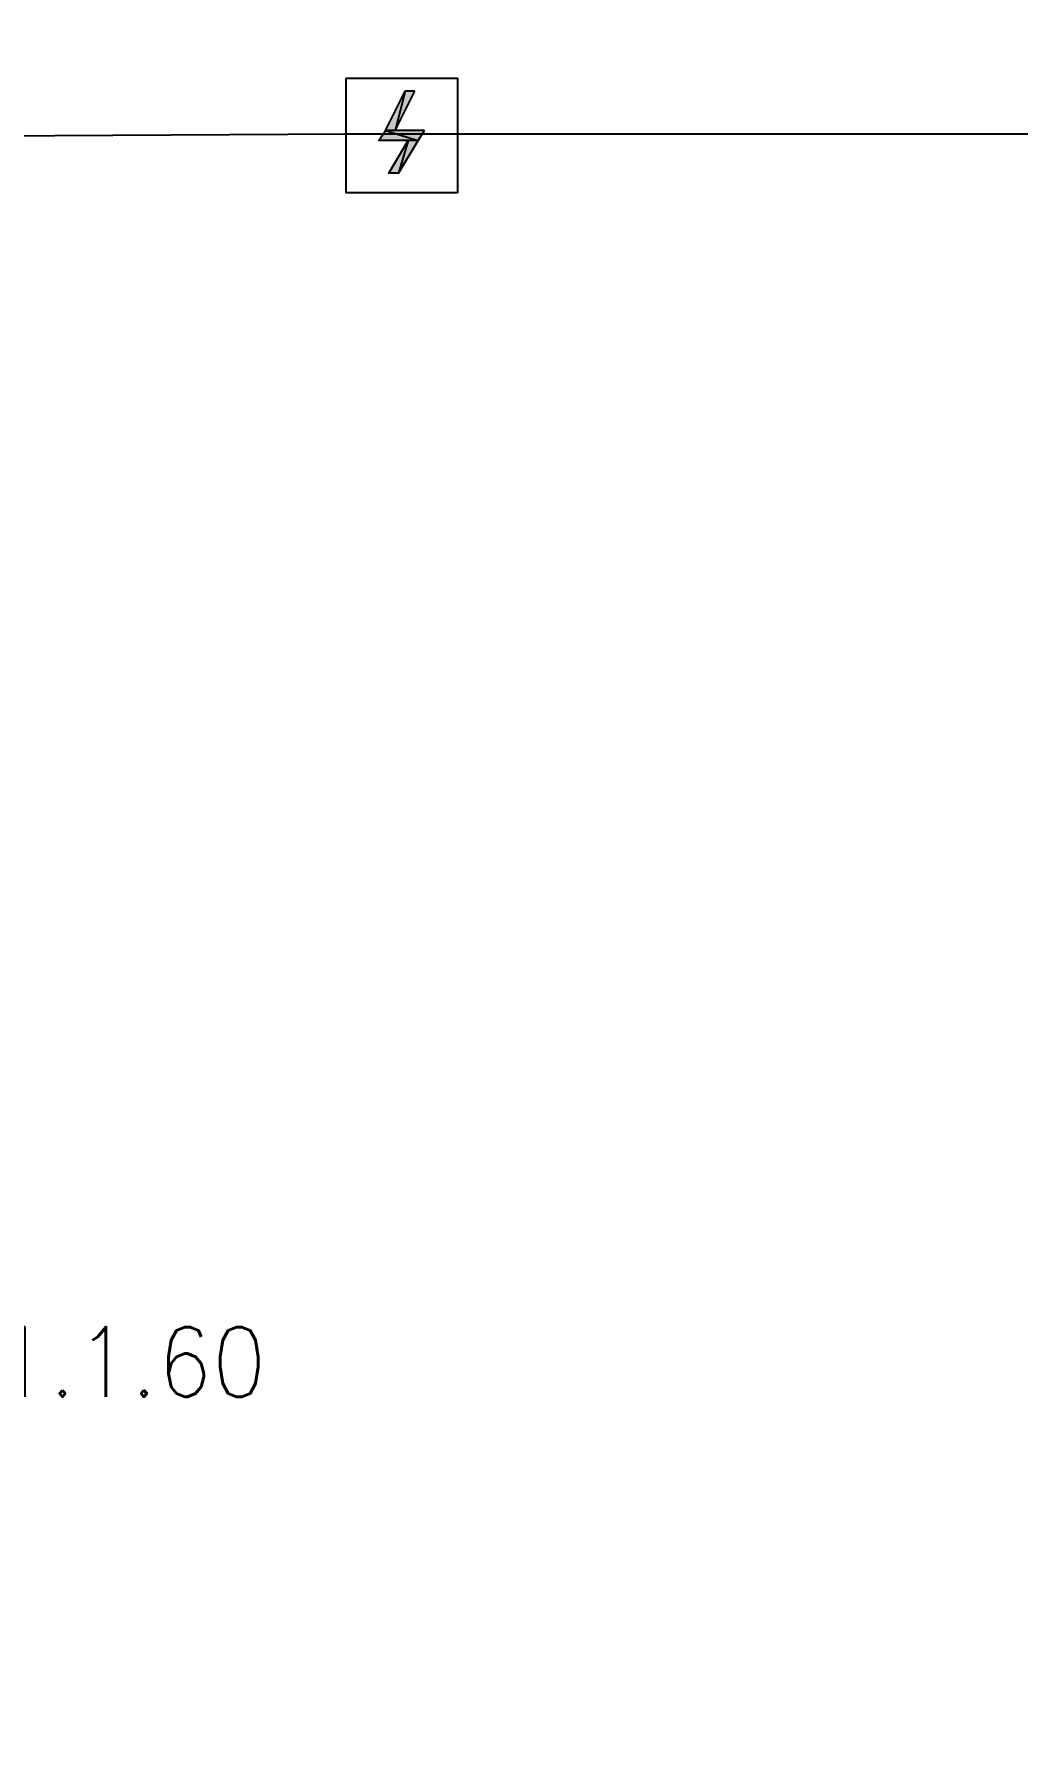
# Model space of a CAD drawing. Header units: millimetres. Extents: x 0 to 420, y 0 to 297.
# Drawn here: x 123.72 to 136.46, y 157.52 to 179.56 of the extents above; entities that cross this region are included whole.
import ezdxf

# ---------------------------------------------------------------- set-up
doc = ezdxf.new("R2010")
doc.units = ezdxf.units.MM
doc.layers.get('0').update_dxf_attribs({"linetype": 'CONTINUOUS'})
doc.styles.get("Standard").update_dxf_attribs({"font": 'STANDARD'})

msp = doc.modelspace()

# ---------------------------------------------------------------- hatches: boundary and pattern name
at = {"true_color": 0x000001}
h = msp.add_hatch(color=0, dxfattribs=at)
h.paths.add_polyline_path([(128.651001, 178.815999), (128.524001, 178.815999), (128.397001, 178.307999)], flags=0)
h.paths.add_polyline_path([(128.524001, 178.815999), (128.397001, 178.307999), (128.270001, 178.307999)], flags=0)
h = msp.add_hatch(color=0, dxfattribs=at)
h.paths.add_polyline_path([(128.778001, 178.307999), (128.270001, 178.307999), (128.693334, 178.180999)], flags=0)
h.paths.add_polyline_path([(128.270001, 178.307999), (128.693334, 178.180999), (128.185335, 178.180999)], flags=0)
h = msp.add_hatch(color=0, dxfattribs=at)
h.paths.add_polyline_path([(128.693334, 178.180999), (128.566334, 178.180999), (128.439335, 177.757666)], flags=0)
h.paths.add_polyline_path([(128.566334, 178.180999), (128.439335, 177.757666), (128.312335, 177.757666)], flags=0)

# ---------------------------------------------------------------- linework, layer by layer
at = {"color": 0, "true_color": 0x000001}
msp.add_lwpolyline([(285.115001, 137.879666), (271.907001, 137.879666), (271.187334, 137.879666), (271.187334, 123.274666), (267.716001, 123.274666), (267.716001, 134.069666), (250.317001, 134.069666), (250.317001, 149.224999), (113.749668, 149.224999), (113.749668, 178.180999), (127.762001, 178.265666), (233.934001, 178.265666), (233.934001, 195.410666), (250.317001, 195.410666), (250.317001, 163.914666), (262.085667, 163.914666), (262.085667, 178.265666), (385.953, 178.265666)], dxfattribs=at)
at = {"color": 0, "true_color": 0x000007}
msp.add_lwpolyline([(127.762001, 178.985333), (129.201334, 178.985333)], dxfattribs=at)
at = {"color": 0, "true_color": 0x000001}
for points in [[(129.201334, 177.503666), (127.762001, 177.503666), (127.762001, 178.985333), (129.201334, 178.985333)], [(128.524001, 178.815999), (128.397001, 178.307999), (128.270001, 178.307999)], [(128.651001, 178.815999), (128.524001, 178.815999), (128.397001, 178.307999)], [(128.270001, 178.307999), (128.693334, 178.180999), (128.185335, 178.180999)], [(128.778001, 178.307999), (128.270001, 178.307999), (128.693334, 178.180999)], [(128.566334, 178.180999), (128.439335, 177.757666), (128.312335, 177.757666)], [(128.693334, 178.180999), (128.566334, 178.180999), (128.439335, 177.757666)]]:
    msp.add_lwpolyline(points, close=True, dxfattribs=at)

# ---------------------------------------------------------------- texts
at = {"color": 0, "true_color": 0x000007, "insert": (121.200337, 162.82657), "char_height": 0.90157, "width": 5.10889626, "attachment_point": 1}
msp.add_mtext('BTS1.1.60', dxfattribs=at)

doc.saveas('drawing.dxf')
